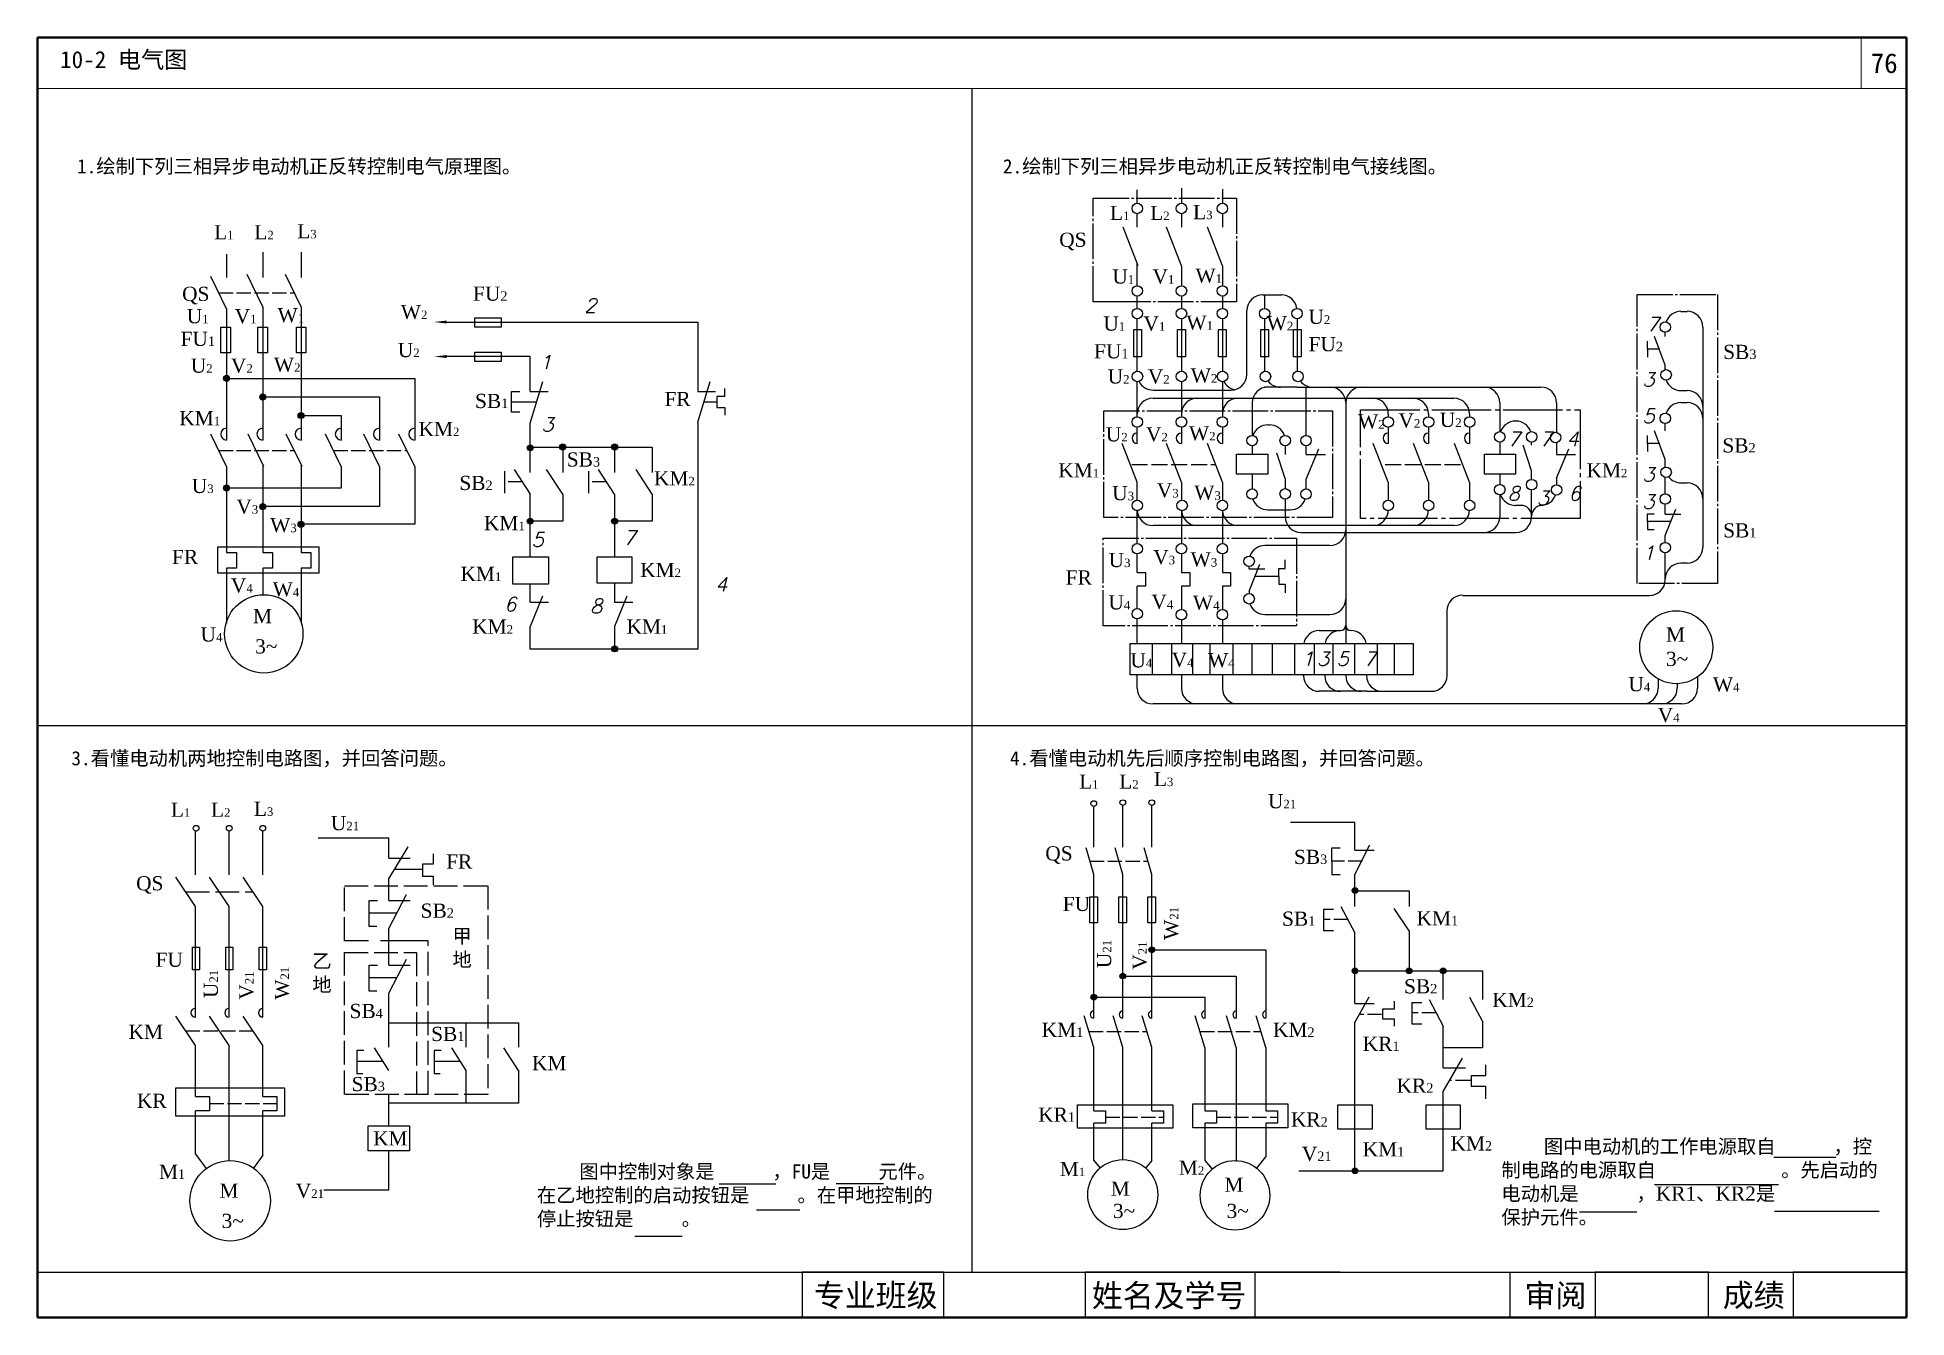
# Model space of a CAD drawing. Header units: millimetres. Extents: x 30 to 360, y 15 to 241.
import ezdxf
from ezdxf.enums import TextEntityAlignment as Align

# ---------------------------------------------------------------- set-up
doc = ezdxf.new("R2010")
doc.units = ezdxf.units.MM
doc.header["$LTSCALE"] = 0.7
for name, pattern in [('ACAD_ISO02W100', [15, 12, -3]), ('点划线', [18, 15, -1, 1, -1]), ('虚线', [5, 4, -1])]:
    doc.linetypes.add(name, pattern=pattern)
doc.layers.get('0').update_dxf_attribs({"lineweight": 25})
for name, color, linetype in [('Layer2', 7, 'ACAD_ISO02W100'), ('Layer3', 7, '点划线'), ('细实线', 7, 'Continuous'), ('虚线', 7, '虚线')]:
    doc.layers.add(name, color=color, linetype=linetype)
for name, color, linetype, lineweight in [('字', 7, 'Continuous', 15), ('粗实线', 7, 'Continuous', 40), ('粗线', 7, 'Continuous', 40), ('细线', 7, 'Continuous', 13)]:
    doc.layers.add(name, color=color, linetype=linetype, lineweight=lineweight)
doc.styles.add('1', font='SIMFANG.TTF')
doc.styles.add('2', font='SimSun.ttf')
doc.styles.add('仿宋', font='SimSun.ttf', dxfattribs={"height": 2.5})
doc.styles.add('字母', font='TIMES.TTF', dxfattribs={"height": 2.5})
doc.styles.add('数字', font='romans.shx', dxfattribs={"oblique": 15, "height": 2.5})

msp = doc.modelspace()

# ---------------------------------------------------------------- hatches: boundary and pattern name
for points in [[(63.93, 180.8, 1), (62.87, 180.8, 1)], [(70.33, 177.52, 1), (69.27, 177.52, 1)], [(77.08, 174.24, 1), (76.02, 174.24, 1)], [(117.53, 168.55, 1), (116.48, 168.55, 1)], [(123.28, 168.69, 1), (122.22, 168.69, 1)], [(132.43, 168.69, 1), (131.37, 168.69, 1)], [(63.93, 161.45, 1), (62.87, 161.45, 1)], [(70.33, 158.16, 1), (69.27, 158.16, 1)], [(77.08, 155.05, 1), (76.02, 155.05, 1)], [(117.53, 155.6, 1), (116.48, 155.6, 1)], [(132.43, 155.6, 1), (131.37, 155.6, 1)], [(132.43, 133.05, 1), (131.37, 133.05, 1)], [(263.11, 90.41, 1), (262.11, 90.41, 1)], [(227.24, 79.91, 1), (226.24, 79.91, 1)], [(263.11, 76.23, 1), (262.11, 76.23, 1)], [(272.66, 76.23, 1), (271.66, 76.23, 1)], [(278.68, 76.23, 1), (277.68, 76.23, 1)], [(222.12, 75.3, 1), (221.12, 75.3, 1)], [(217, 71.55, 1), (216, 71.55, 1)], [(263.11, 40.93, 1), (262.11, 40.93, 1)]]:
    msp.add_hatch(color=256).paths.add_polyline_path(points)

# ---------------------------------------------------------------- linework, layer by layer
for p, q in [((224.18, 211.72), (224.18, 214.11)), ((231.98, 214.38), (231.98, 211.72)), ((239.21, 214.2), (239.21, 211.72)), ((224.18, 207.47), (224.18, 209.87)), ((231.98, 209.87), (231.98, 207.47)), ((239.21, 209.87), (239.21, 207.47)), ((224.32, 200.66), (221.67, 207.47)), ((231.98, 200.66), (229.33, 207.47)), ((239.21, 200.66), (236.56, 207.47)), ((63.4, 202.75), (63.4, 198.6)), ((69.8, 203.1), (69.8, 198.6)), ((76.55, 203.1), (76.55, 198.6)), ((63.4, 193.07), (60.63, 198.78)), ((69.8, 193.42), (67.03, 199.12)), ((76.55, 193.42), (73.78, 199.12)), ((224.18, 197.17), (224.18, 201.01)), ((231.98, 200.66), (231.98, 197.17)), ((239.21, 200.66), (239.21, 197.17)), ((224.18, 193.16), (224.18, 195.32)), ((231.98, 195.32), (231.98, 193.16)), ((239.21, 195.32), (239.21, 193.16)), ((246.3, 195.54), (249.62, 195.54)), ((246.66, 195.54), (246.66, 193.16)), ((63.4, 193.07), (63.4, 169.92)), ((69.8, 193.42), (69.8, 169.92)), ((76.55, 193.42), (76.55, 169.92)), ((243.52, 181.51), (243.52, 192.76)), ((320.16, 192.63), (321.23, 192.63)), ((102.28, 190.75), (146.62, 190.75)), ((146.62, 190.75), (146.62, 178.49)), ((224.18, 182.06), (224.18, 191.31)), ((231.98, 191.31), (231.98, 182.06)), ((239.21, 191.31), (239.21, 182.06)), ((246.66, 191.31), (246.66, 182.04)), ((252.39, 191.31), (252.39, 182.04)), ((317.39, 183.16), (315.51, 188.19)), ((317.39, 188.19), (317.39, 188.93)), ((324.01, 189.86), (324.01, 150.96)), ((314.27, 187.37), (314.27, 187.37)), ((314.27, 185.97), (314.27, 187.37)), ((314.27, 185.97), (314.27, 184.57)), ((316.41, 185.97), (314.27, 185.97)), ((117, 184.66), (102.28, 184.66)), ((117, 178.49), (117, 184.66)), ((317.39, 182.33), (317.39, 183.16)), ((63.4, 180.8), (96.61, 180.8)), ((96.61, 180.8), (96.61, 169.92)), ((113.68, 174.84), (113.68, 178.49)), ((113.68, 178.49), (115.17, 178.49)), ((117, 172.9), (119.22, 180.24)), ((117, 178.49), (120.17, 178.49)), ((146.62, 173.09), (148.78, 180.24)), ((146.62, 178.49), (149.73, 178.49)), ((151.38, 177.65), (151.38, 179.04)), ((224.18, 174.03), (224.18, 180.21)), ((226.96, 178.74), (240.74, 178.74)), ((231.98, 180.21), (231.98, 174.03)), ((239.21, 180.21), (239.21, 174.03)), ((252.39, 179.27), (246.66, 179.27)), ((252.39, 179.27), (295.43, 179.27)), ((253.98, 179.53), (253.98, 179.56)), ((253.98, 170.74), (253.98, 179.27)), ((260.98, 179.29), (260.98, 179.27)), ((320.16, 178.64), (321.23, 178.64)), ((69.8, 177.52), (90.38, 177.52)), ((90.38, 177.52), (90.38, 169.92)), ((113.68, 176.67), (118.14, 176.67)), ((147.7, 176.67), (149.96, 176.67)), ((149.96, 177.65), (151.38, 177.65)), ((149.96, 177.54), (149.96, 175.68)), ((149.96, 175.68), (151.38, 175.68)), ((151.38, 175.68), (151.38, 174.29)), ((226.96, 177.32), (280.07, 177.32)), ((244.45, 176.49), (244.45, 170.74)), ((260.98, 177.32), (260.98, 134.03)), ((288.18, 176.49), (288.18, 171.41)), ((298.21, 176.49), (298.21, 171.27)), ((320.16, 176.52), (321.23, 176.52)), ((76.55, 174.24), (83.64, 174.24)), ((83.64, 174.24), (83.64, 169.92)), ((115.17, 174.84), (113.68, 174.84)), ((117, 164.2), (117, 172.9)), ((146.62, 173.09), (146.62, 133)), ((224.18, 169.31), (224.18, 172.18)), ((231.98, 172.18), (231.98, 169.31)), ((239.21, 172.18), (239.21, 169.31)), ((247.23, 172.6), (247.52, 172.6)), ((268.49, 174.54), (268.49, 174.03)), ((268.49, 172.18), (268.49, 169.31)), ((275.61, 174.54), (275.61, 174.03)), ((275.61, 172.18), (275.61, 169.31)), ((282.85, 174.54), (282.85, 174.03)), ((282.85, 172.18), (282.85, 169.31)), ((291.02, 173.26), (290.95, 173.26)), ((317.39, 171.54), (317.39, 172.82)), ((63.4, 165.25), (60.63, 170.95)), ((69.97, 165.25), (67.21, 170.95)), ((76.72, 165.25), (73.95, 170.95)), ((83.64, 165.25), (80.87, 170.95)), ((90.38, 165.25), (87.62, 170.95)), ((96.61, 165.25), (93.84, 170.95)), ((117, 168.69), (138.54, 168.69)), ((122.75, 168.69), (122.75, 164.2)), ((131.9, 168.69), (131.9, 164.2)), ((138.54, 168.69), (138.54, 164.2)), ((224.18, 162.51), (221.54, 169.31)), ((231.98, 162.51), (229.33, 169.31)), ((239.21, 162.51), (236.56, 169.31)), ((244.45, 168.89), (244.45, 167.41)), ((250.3, 168.89), (250.3, 167.38)), ((253.98, 167.38), (253.98, 168.89)), ((253.98, 163.04), (256.22, 168.38)), ((268.49, 162.51), (265.85, 169.31)), ((275.61, 162.51), (272.96, 169.31)), ((282.85, 162.51), (280.2, 169.31)), ((288.18, 169.55), (288.18, 167.41)), ((293.8, 164.5), (292.29, 169.02)), ((293.8, 169.02), (293.8, 169.55)), ((298.21, 169.45), (298.21, 167.38)), ((298.21, 163.21), (300.37, 168.38)), ((314.27, 169.32), (314.27, 170.72)), ((314.27, 170.72), (314.27, 170.72)), ((316.41, 169.32), (314.27, 169.32)), ((314.27, 169.32), (314.27, 167.92)), ((317.39, 166.51), (315.51, 171.54)), ((63.4, 165.25), (63.4, 150.04)), ((69.8, 165.61), (69.8, 150.04)), ((76.55, 165.61), (76.55, 150.04)), ((83.64, 165.25), (83.64, 161.45)), ((90.38, 165.25), (90.38, 158.16)), ((96.61, 165.25), (96.61, 155.05)), ((250.3, 163.11), (248.81, 167.58)), ((253.98, 167.38), (257.39, 167.38)), ((298.21, 167.38), (301.54, 167.38)), ((317.39, 165.14), (317.39, 166.51)), ((112.47, 164.44), (112.47, 160.53)), ((117.06, 160.39), (114.22, 164.71)), ((122.75, 160.39), (119.91, 164.71)), ((127.31, 164.44), (127.31, 160.53)), ((131.9, 160.39), (129.07, 164.71)), ((138.54, 160.39), (135.71, 164.71)), ((224.18, 159.29), (224.18, 162.51)), ((231.98, 162.51), (231.98, 159.29)), ((239.21, 162.51), (239.21, 159.29)), ((244.45, 163.91), (244.45, 161.31)), ((250.3, 163.11), (250.3, 161.34)), ((253.98, 161.31), (253.98, 163.04)), ((268.49, 162.51), (268.49, 159.29)), ((275.61, 162.51), (275.61, 159.29)), ((282.85, 162.51), (282.85, 159.29)), ((288.18, 163.91), (288.18, 162.09)), ((293.8, 162.96), (293.8, 164.5)), ((298.21, 163.21), (298.21, 162.04)), ((317.39, 160.44), (317.39, 163.32)), ((320.16, 162.37), (321.23, 162.37)), ((83.64, 161.45), (63.4, 161.45)), ((117, 149.32), (117, 160.48)), ((122.75, 160.39), (122.75, 155.6)), ((131.9, 160.39), (131.9, 155.6)), ((138.54, 160.39), (138.54, 155.6)), ((250.3, 159.48), (250.3, 156.37)), ((288.18, 160.23), (288.18, 156.37)), ((293.8, 156.37), (293.8, 161.11)), ((317.39, 156.86), (317.39, 158.59)), ((90.38, 158.16), (69.8, 158.16)), ((122.75, 155.6), (117, 155.6)), ((131.9, 155.64), (131.9, 149.32)), ((138.54, 155.6), (131.9, 155.6)), ((224.18, 151.65), (224.18, 157.44)), ((231.98, 157.45), (231.98, 151.65)), ((239.21, 157.44), (239.21, 151.65)), ((247.23, 157.6), (251.2, 157.6)), ((291.95, 158.38), (290.95, 158.38)), ((314.27, 156.91), (315.43, 156.91)), ((314.27, 156.91), (314.27, 156.91)), ((314.27, 155.51), (314.27, 156.91)), ((314.27, 155.51), (314.27, 154.11)), ((318.36, 155.51), (314.27, 155.51)), ((317.38, 156.86), (320.14, 156.86)), ((317.39, 153.04), (319.23, 157.69)), ((96.61, 155.05), (76.55, 155.05)), ((280.07, 154.83), (226.96, 154.83)), ((253.08, 153.59), (291.02, 153.59)), ((314.27, 154.11), (315.43, 154.11)), ((317.39, 151.86), (317.39, 153.04)), ((63.4, 150.04), (65.13, 150.04)), ((65.13, 150.04), (65.13, 147.28)), ((69.8, 150.04), (71.53, 150.04)), ((71.53, 150.04), (71.53, 147.28)), ((76.55, 150.04), (78.28, 150.04)), ((78.28, 150.04), (78.28, 147.28)), ((224.18, 146.53), (224.18, 149.8)), ((231.98, 149.8), (231.98, 146.53)), ((239.21, 149.8), (239.21, 146.53)), ((258.2, 151.3), (246.7, 151.3)), ((250.3, 147.24), (250.3, 148.75)), ((317.39, 145.28), (317.39, 150.01)), ((63.4, 147.28), (63.4, 137.6)), ((65.13, 147.28), (63.4, 147.28)), ((69.8, 147.28), (69.8, 142.61)), ((71.53, 147.28), (69.8, 147.28)), ((76.55, 147.28), (76.55, 137.6)), ((78.28, 147.28), (76.55, 147.28)), ((224.18, 146.53), (225.65, 146.53)), ((225.65, 146.53), (225.65, 144.15)), ((231.98, 146.53), (233.43, 146.53)), ((233.43, 146.53), (233.43, 144.15)), ((239.21, 146.53), (240.66, 146.53)), ((240.66, 146.53), (240.66, 144.15)), ((243.92, 143.26), (245.8, 148)), ((243.95, 147.17), (243.95, 147.6)), ((243.95, 147.17), (246.7, 147.17)), ((249.15, 145.84), (244.94, 145.83)), ((249.15, 145.84), (249.15, 147.24)), ((249.15, 147.24), (249.15, 147.24)), ((249.15, 147.24), (250.3, 147.24)), ((249.15, 145.84), (249.15, 144.45)), ((321.23, 148.18), (320.16, 148.18)), ((117, 141.3), (117, 144.48)), ((119.16, 142.37), (117, 136.99)), ((131.9, 144.66), (131.9, 141.3)), ((134.06, 142.37), (131.9, 136.99)), ((224.18, 140.19), (224.18, 144.15)), ((225.65, 144.15), (224.18, 144.15)), ((231.98, 144.15), (231.98, 140.02)), ((233.43, 144.15), (231.98, 144.15)), ((239.21, 144.15), (239.21, 140.02)), ((240.66, 144.15), (239.21, 144.15)), ((243.92, 143.26), (243.92, 142.83)), ((249.15, 144.45), (250.3, 144.45)), ((250.3, 144.45), (250.3, 142.94)), ((281.63, 142.5), (314.61, 142.5)), ((117, 141.3), (120.23, 141.3)), ((131.9, 141.3), (135.13, 141.3)), ((246.7, 139.13), (258.2, 139.13)), ((278.86, 128.34), (278.86, 139.73)), ((117, 133), (117, 136.99)), ((131.9, 136.99), (131.9, 133.05)), ((224.18, 134.03), (224.18, 138.34)), ((231.98, 138.17), (231.98, 134.03)), ((239.21, 138.17), (239.21, 134.03)), ((257.27, 136.3), (257.27, 136.28)), ((146.62, 133), (117, 133)), ((226.79, 134.03), (226.79, 128.48)), ((230.23, 134.03), (230.23, 128.48)), ((233.94, 134.03), (233.94, 128.48)), ((236.99, 134.03), (236.99, 128.48)), ((241.03, 134.03), (241.03, 128.48)), ((244.4, 134.03), (244.4, 128.48)), ((247.98, 134.03), (247.98, 128.48)), ((251.95, 134.03), (251.95, 128.48)), ((255.39, 134.03), (255.39, 128.48)), ((258.7, 134.03), (258.7, 128.48)), ((262.54, 134.03), (262.54, 128.48)), ((266.51, 134.03), (266.51, 128.48)), ((269.56, 134.03), (269.56, 128.48)), ((224.18, 126.11), (224.18, 128.48)), ((231.98, 128.48), (231.98, 126.11)), ((239.21, 128.48), (239.21, 126.11)), ((257.27, 128.48), (257.27, 128.34)), ((260.98, 128.48), (260.98, 128.34)), ((264.66, 125.57), (276.08, 125.57)), ((316.11, 127.76), (316.11, 126.11)), ((319.51, 126.9), (319.51, 126.11)), ((323.08, 128.11), (323.08, 126.11)), ((320.31, 123.33), (226.96, 123.33)), ((216.5, 98.02), (216.5, 105.15)), ((221.62, 98.02), (221.62, 105.32)), ((226.74, 98.02), (226.74, 105.49)), ((262.61, 102.38), (251.23, 102.38)), ((262.61, 97.54), (262.61, 102.38)), ((57.9, 93.18), (57.9, 100.9)), ((63.85, 93.18), (63.85, 100.89)), ((69.8, 93.18), (69.8, 100.89)), ((79.59, 99.67), (92.07, 99.67)), ((92.07, 96.08), (92.07, 99.67)), ((92.06, 92.45), (95.43, 98.12)), ((92.06, 96.08), (95.79, 96.08)), ((99.86, 96.88), (99.86, 95.02)), ((216.5, 93.22), (215.13, 97.96)), ((221.62, 93.22), (220.25, 97.96)), ((226.74, 93.22), (225.37, 97.96)), ((258.55, 97.93), (259.99, 97.93)), ((258.55, 95.58), (258.55, 97.93)), ((262.61, 93.22), (265.23, 98.45)), ((262.61, 97.54), (266.01, 97.54)), ((57.9, 87.59), (54.44, 92.77)), ((63.85, 87.59), (60.39, 92.77)), ((69.8, 87.59), (66.34, 92.77)), ((92.07, 88.63), (92.07, 92.46)), ((93.04, 94.14), (98, 94.14)), ((98, 95.02), (98, 92.9)), ((99.86, 95.02), (98, 95.02)), ((98, 92.9), (99.86, 92.9)), ((99.86, 92.9), (99.86, 91.39)), ((216.5, 67.84), (216.5, 93.22)), ((221.62, 67.84), (221.62, 93.22)), ((226.74, 67.84), (226.74, 93.22)), ((258.55, 95.58), (258.55, 93.22)), ((258.55, 93.22), (259.99, 93.22)), ((262.61, 87.6), (262.61, 93.22)), ((92.06, 83.67), (95.17, 89.7)), ((262.61, 90.35), (272.16, 90.35)), ((272.16, 90.35), (272.16, 87.6)), ((57.9, 68.03), (57.9, 87.59)), ((63.85, 68.03), (63.85, 87.59)), ((69.8, 68.03), (69.8, 87.59)), ((88.52, 88.63), (88.52, 84.12)), ((88.61, 88.63), (90.03, 88.63)), ((92.06, 88.63), (95.79, 88.63)), ((257.12, 83.29), (257.12, 87.08)), ((257.12, 87.08), (258.82, 87.08)), ((260.12, 87.6), (262.61, 82.9)), ((272.16, 83.29), (269.55, 87.21)), ((88.52, 84.12), (89.94, 84.12)), ((92.07, 77.2), (92.07, 83.68)), ((258.82, 83.29), (257.12, 83.29)), ((262.61, 70.48), (262.61, 82.9)), ((272.16, 83.29), (272.16, 76.23)), ((226.74, 79.91), (246.89, 79.91)), ((246.89, 79.91), (246.89, 67.84)), ((88.52, 77.2), (88.52, 72.69)), ((88.61, 77.2), (90.03, 77.2)), ((92.06, 72.25), (95.17, 78.27)), ((92.06, 77.2), (95.79, 77.2)), ((262.61, 76.23), (285.12, 76.23)), ((278.18, 71.13), (278.18, 76.27)), ((285.12, 76.23), (285.12, 71.13)), ((88.52, 72.69), (89.94, 72.69)), ((221.62, 75.3), (241.65, 75.3)), ((241.65, 75.3), (241.65, 67.84)), ((92.07, 62.73), (92.07, 72.25)), ((216.5, 71.55), (236.13, 71.55)), ((236.13, 71.55), (236.13, 67.84)), ((262.61, 67.08), (265.1, 71.65)), ((262.61, 70.48), (266.01, 70.48)), ((267.45, 69.43), (267.45, 67.73)), ((269.55, 69.43), (267.45, 69.43)), ((269.55, 70.87), (269.55, 69.43)), ((272.69, 70.61), (274.39, 70.61)), ((272.69, 66.82), (272.69, 70.61)), ((275.69, 71.13), (278.18, 66.42)), ((285.12, 67.34), (282.89, 71.52)), ((57.9, 63.04), (54.44, 68.22)), ((63.85, 63.04), (60.39, 68.22)), ((69.8, 63.04), (66.34, 68.22)), ((92.07, 67.06), (114.91, 67.06)), ((105.71, 62.73), (105.71, 67.05)), ((114.91, 67.06), (114.91, 62.73)), ((216.5, 62.68), (214.78, 68.28)), ((221.62, 62.68), (219.9, 68.28)), ((226.74, 62.68), (225.03, 68.28)), ((236.13, 62.68), (234.41, 68.28)), ((241.65, 62.68), (239.94, 68.28)), ((246.89, 62.68), (245.17, 68.28)), ((262.61, 40.93), (262.61, 67.08)), ((267.45, 67.73), (269.55, 67.73)), ((269.55, 67.73), (269.55, 66.42)), ((274.39, 66.82), (272.69, 66.82)), ((278.18, 59.1), (278.18, 66.43)), ((285.12, 67.34), (285.12, 62.63)), ((57.9, 54.02), (57.9, 63.04)), ((63.85, 42.71), (63.85, 63.04)), ((69.8, 54.02), (69.8, 63.04)), ((86.39, 62.18), (86.39, 58.1)), ((87.63, 62.18), (86.39, 62.18)), ((92.06, 58.65), (89.49, 62.64)), ((101.28, 62.18), (100.04, 62.18)), ((100.04, 62.18), (100.04, 58.1)), ((105.71, 58.65), (103.14, 62.64)), ((114.93, 58.65), (112.36, 62.64)), ((216.5, 51.48), (216.5, 62.68)), ((221.62, 42.89), (221.62, 62.68)), ((226.74, 51.48), (226.74, 62.68)), ((236.13, 62.68), (236.13, 51.48)), ((241.65, 62.68), (241.65, 42.55)), ((246.89, 62.68), (246.89, 51.48)), ((285.12, 62.63), (278.18, 62.63)), ((278.18, 54.91), (281.58, 60.8)), ((285.64, 59.63), (285.64, 57.67)), ((86.39, 58.1), (87.46, 58.1)), ((100.04, 58.1), (101.1, 58.1)), ((105.71, 52.88), (105.71, 58.65)), ((114.91, 58.69), (114.91, 52.87)), ((278.18, 59.1), (282.11, 59.1)), ((283.15, 57.67), (283.15, 55.83)), ((285.64, 57.67), (283.15, 57.67)), ((57.9, 54.02), (60.39, 54.02)), ((60.39, 54.02), (60.39, 51.53)), ((69.8, 54.02), (72.29, 54.02)), ((72.29, 54.02), (72.29, 51.53)), ((92.07, 48.84), (92.07, 54.41)), ((114.91, 52.87), (92.07, 52.87)), ((278.18, 40.89), (278.18, 54.91)), ((283.15, 55.83), (285.64, 55.83)), ((285.64, 55.83), (285.64, 53.61)), ((60.39, 51.53), (57.9, 51.53)), ((57.9, 43.86), (57.9, 51.53)), ((72.29, 51.53), (69.8, 51.53)), ((69.8, 43.66), (69.8, 51.53)), ((216.5, 51.48), (218.55, 51.48)), ((216.5, 51.48), (218.55, 51.48)), ((218.55, 51.48), (218.55, 49.31)), ((226.74, 51.48), (228.78, 51.48)), ((226.74, 51.48), (228.78, 51.48)), ((228.78, 51.48), (228.78, 49.31)), ((236.13, 51.48), (238.16, 51.48)), ((236.13, 51.48), (238.16, 51.48)), ((238.16, 51.48), (238.16, 49.31)), ((246.89, 51.48), (248.92, 51.48)), ((248.92, 51.48), (248.92, 49.31)), ((218.55, 49.31), (216.5, 49.31)), ((218.55, 49.31), (216.5, 49.31)), ((216.5, 42.72), (216.5, 49.31)), ((228.78, 49.31), (226.74, 49.31)), ((228.78, 49.31), (226.74, 49.31)), ((226.74, 42.72), (226.74, 49.31)), ((238.16, 49.31), (236.13, 49.31)), ((236.13, 49.31), (236.13, 42.72)), ((238.16, 49.31), (236.13, 49.31)), ((246.89, 49.31), (246.89, 43.41)), ((248.92, 49.31), (246.89, 49.31)), ((57.9, 43.86), (59.8, 41.3)), ((69.8, 43.66), (68.17, 41.38)), ((92.07, 37.53), (92.07, 44.43)), ((245.26, 41.38), (246.89, 43.41)), ((216.5, 42.72), (217.61, 41.41)), ((226.74, 42.72), (225.63, 41.41)), ((236.13, 42.72), (237.41, 41.23)), ((252.69, 40.89), (278.18, 40.89)), ((80.55, 37.53), (92.07, 37.53))]:
    msp.add_line(p, q)
for points in [[(107.2, 191.51), (111.88, 191.51), (111.88, 189.86), (107.2, 189.86)], [(62.41, 189.85), (64.11, 189.85), (64.11, 185.29), (62.41, 185.29)], [(68.9, 189.85), (70.6, 189.85), (70.6, 185.29), (68.9, 185.29)], [(75.72, 189.85), (77.42, 189.85), (77.42, 185.29), (75.72, 185.29)], [(223.57, 189.43), (224.95, 189.43), (224.95, 184.61), (223.57, 184.61)], [(231.29, 189.43), (232.67, 189.43), (232.67, 184.61), (231.29, 184.61)], [(238.52, 189.43), (239.9, 189.43), (239.9, 184.61), (238.52, 184.61)], [(245.97, 189.43), (247.35, 189.43), (247.35, 184.61), (245.97, 184.61)], [(251.73, 189.43), (253.1, 189.43), (253.1, 184.61), (251.73, 184.61)], [(107.2, 185.41), (111.88, 185.41), (111.88, 183.76), (107.2, 183.76)], [(241.69, 167.41), (247.21, 167.41), (247.21, 163.91), (241.69, 163.91)], [(285.45, 167.41), (290.96, 167.41), (290.96, 163.91), (285.45, 163.91)], [(61.85, 151.08), (79.66, 151.08), (79.66, 146.41), (61.85, 146.41)], [(113.95, 149.32), (120.23, 149.32), (120.23, 144.48), (113.95, 144.48)], [(128.85, 149.32), (134.95, 149.32), (134.95, 144.66), (128.85, 144.66)], [(222.95, 134.03), (272.87, 134.03), (272.87, 128.48), (222.95, 128.48)], [(215.81, 89.26), (217.15, 89.26), (217.15, 84.69), (215.81, 84.69)], [(220.93, 89.26), (222.27, 89.26), (222.27, 84.69), (220.93, 84.69)], [(226.05, 89.26), (227.39, 89.26), (227.39, 84.69), (226.05, 84.69)], [(57.39, 80.4), (58.64, 80.4), (58.64, 76.41), (57.39, 76.41)], [(63.24, 80.4), (64.48, 80.4), (64.48, 76.41), (63.24, 76.41)], [(69.18, 80.4), (70.42, 80.4), (70.42, 76.41), (69.18, 76.41)], [(54.44, 55.56), (73.64, 55.56), (73.64, 50.57), (54.44, 50.57)], [(213.65, 52.59), (230.47, 52.59), (230.47, 48.43), (213.65, 48.43)], [(233.98, 52.73), (250.76, 52.73), (250.76, 48.52), (233.98, 48.52)], [(259.6, 52.57), (265.62, 52.57), (265.62, 48.25), (259.6, 48.25)], [(275.17, 52.57), (281.19, 52.57), (281.19, 48.25), (275.17, 48.25)], [(88.42, 48.84), (95.71, 48.84), (95.71, 44.43), (88.42, 44.43)]]:
    msp.add_lwpolyline(points, close=True)
for points in [[(100.02, 190.75, 0, 0.528, 0), (102.28, 190.75, 0.528, 0.528, 0)], [(100.02, 184.66, 0, 0.528, 0), (102.28, 184.66, 0.528, 0.528, 0)]]:
    msp.add_lwpolyline(points, format="xyseb")
for points in [[(256.31, 136.28), (260.05, 136.28)], [(253.54, 128.34), (253.54, 128.48)], [(264.66, 125.57), (256.31, 125.57)], [(264.66, 128.48), (264.66, 128.34)]]:
    msp.add_lwpolyline(points)
for centre, radius in [((224.18, 210.8), 0.926), ((231.98, 210.8), 0.926), ((239.21, 210.8), 0.926), ((224.18, 196.24), 0.926), ((231.98, 196.24), 0.926), ((239.21, 196.24), 0.926), ((224.18, 192.24), 0.926), ((231.98, 192.24), 0.926), ((239.21, 192.24), 0.926), ((246.66, 192.24), 0.926), ((252.39, 192.24), 0.926), ((317.39, 189.86), 0.926), ((224.21, 181.14), 0.926), ((231.98, 181.14), 0.926), ((239.23, 181.14), 0.926), ((246.81, 181.14), 0.926), ((252.55, 181.14), 0.926), ((317.54, 181.42), 0.926), ((63.4, 180.8), 0.528), ((69.8, 177.52), 0.528), ((76.55, 174.24), 0.528), ((224.18, 173.11), 0.926), ((231.98, 173.11), 0.926), ((239.21, 173.11), 0.926), ((268.49, 173.11), 0.926), ((275.61, 173.11), 0.926), ((282.85, 173.11), 0.926), ((317.39, 173.75), 0.926), ((117, 168.55), 0.528), ((122.75, 168.69), 0.528), ((131.9, 168.69), 0.528), ((244.45, 169.82), 0.926), ((250.3, 169.82), 0.926), ((253.98, 169.82), 0.926), ((288.18, 170.48), 0.926), ((293.8, 170.48), 0.926), ((298.03, 170.36), 0.926), ((317.54, 164.23), 0.926), ((63.4, 161.45), 0.528), ((288.18, 161.16), 0.926), ((293.8, 162.04), 0.926), ((298.21, 161.11), 0.926), ((69.8, 158.16), 0.528), ((224.18, 158.37), 0.926), ((232.09, 158.37), 0.926), ((239.21, 158.37), 0.926), ((244.45, 160.38), 0.926), ((250.3, 160.41), 0.926), ((253.98, 160.38), 0.926), ((268.49, 158.37), 0.926), ((275.61, 158.37), 0.926), ((282.85, 158.37), 0.926), ((317.39, 159.51), 0.926), ((76.55, 155.05), 0.528), ((117, 155.6), 0.528), ((131.9, 155.6), 0.528), ((317.39, 150.93), 0.926), ((224.18, 150.73), 0.926), ((231.98, 150.73), 0.926), ((239.21, 150.73), 0.926), ((243.92, 148.52), 0.926), ((69.97, 135.7), 6.91), ((243.92, 141.9), 0.926), ((224.18, 139.26), 0.926), ((231.98, 139.09), 0.926), ((239.21, 139.09), 0.926), ((319.33, 133.34), 6.44), ((131.9, 133.05), 0.528), ((216.5, 105.74), 0.5), ((221.62, 105.91), 0.5), ((226.74, 105.91), 0.5), ((58.02, 101.39), 0.5), ((63.86, 101.39), 0.5), ((69.8, 101.39), 0.5), ((262.61, 90.41), 0.5), ((226.74, 79.91), 0.5), ((262.61, 76.23), 0.5), ((272.16, 76.23), 0.5), ((278.18, 76.23), 0.5), ((221.62, 75.3), 0.5), ((216.5, 71.55), 0.5), ((64.04, 35.61), 7.1), ((221.62, 36.71), 6.18), ((241.42, 36.58), 6.14), ((262.61, 40.93), 0.5)]:
    msp.add_circle(centre, radius)
for centre, radius, start, end in [((246.3, 192.76), 2.78, 90, 180), ((249.62, 192.76), 2.78, 8.2842, 90), ((320.16, 189.86), 2.78, 90, 160.8119), ((321.23, 189.86), 2.78, 0, 90), ((240.74, 181.51), 2.78, 270, 0), ((226.96, 181.51), 2.78, 207.0066, 270), ((241.98, 181.51), 2.78, 207.0066, 257.1003), ((247.23, 176.49), 2.78, 90, 180), ((249.44, 182.04), 2.78, 218.2505, 270), ((255.17, 182.04), 2.78, 218.2505, 270), ((258.2, 176.49), 2.78, 0, 90), ((263.76, 176.49), 2.78, 90, 180), ((285.4, 176.49), 2.78, 0, 90), ((295.43, 176.49), 2.78, 0, 90), ((320.16, 181.42), 2.78, 199.471, 270), ((321.23, 175.86), 2.78, 0, 90), ((226.96, 174.54), 2.78, 90, 180), ((234.75, 174.54), 2.78, 90, 180), ((241.98, 174.54), 2.78, 90, 180), ((247.52, 175.37), 2.78, 270, 270), ((265.72, 174.54), 2.78, 0, 90), ((272.83, 174.54), 2.78, 0, 90), ((280.07, 174.54), 2.78, 0, 90), ((320.16, 173.75), 2.78, 90, 160.8119), ((321.23, 173.75), 2.78, 0, 90), ((63.4, 170.96), 1.04, 90, 270), ((69.8, 170.96), 1.04, 90, 270), ((76.55, 170.96), 1.04, 90, 270), ((83.64, 170.96), 1.04, 90, 270), ((90.38, 170.96), 1.04, 90, 270), ((96.61, 170.96), 1.04, 90, 270), ((247.23, 169.82), 2.78, 90, 160.8119), ((247.52, 169.82), 2.78, 19.1881, 90), ((290.95, 170.48), 2.78, 90, 160.8119), ((291.02, 170.48), 2.78, 19.1881, 90), ((224.18, 170.23), 0.926, 90, 270), ((231.98, 170.23), 0.926, 90, 270), ((239.21, 170.23), 0.926, 90, 270), ((268.49, 170.23), 0.926, 90, 270), ((275.61, 170.23), 0.926, 90, 270), ((282.85, 170.23), 0.926, 90, 270), ((320.16, 165.14), 2.78, 218.3763, 270), ((321.23, 159.59), 2.78, 0, 90), ((247.23, 160.38), 2.78, 199.1881, 270), ((251.2, 160.38), 2.78, 270, 340.8119), ((290.95, 161.16), 2.78, 199.1881, 270), ((295.43, 161.16), 2.78, 270, 339.7713), ((226.96, 157.6), 2.78, 180, 270), ((234.75, 157.6), 2.78, 180, 270), ((241.98, 157.6), 2.78, 183.2921, 270), ((253.08, 156.37), 2.78, 180, 270), ((265.72, 157.6), 2.78, 270, 0), ((272.83, 157.6), 2.78, 270, 0), ((280.07, 157.6), 2.78, 270, 0), ((285.4, 156.37), 2.78, 270, 0), ((291.02, 156.37), 2.78, 270, 0), ((291.95, 156.53), 1.85, 0, 90), ((295.65, 156.53), 1.85, 90, 180), ((258.2, 154.07), 2.78, 270, 0), ((246.7, 148.52), 2.78, 90, 160.8119), ((321.23, 150.96), 2.78, 270, 0), ((314.61, 145.28), 2.78, 270, 0), ((320.16, 145.41), 2.78, 90, 180), ((258.2, 141.9), 2.78, 270, 0), ((281.63, 139.73), 2.78, 90, 180), ((246.7, 141.9), 2.78, 199.1881, 270), ((256.31, 133.51), 2.78, 90, 169.0408), ((260.05, 133.51), 2.78, 90, 169.0408), ((260.05, 137.21), 0.926, 270, 0), ((261.91, 137.21), 0.926, 180, 270), ((261.88, 133.51), 2.78, 10.9592, 90), ((226.96, 126.11), 2.78, 180, 270), ((234.75, 126.11), 2.78, 180, 270), ((241.98, 126.11), 2.78, 180, 270), ((256.31, 128.34), 2.78, 180, 270), ((260.05, 128.34), 2.78, 180, 270), ((263.76, 128.34), 2.78, 180, 270), ((267.44, 128.34), 2.78, 180, 270), ((276.08, 128.34), 2.78, 270, 0), ((313.33, 126.11), 2.78, 270, 0), ((316.73, 126.11), 2.78, 270, 0), ((320.31, 126.11), 2.78, 270, 0), ((57.9, 68.81), 0.785, 90.2064, 269.7936), ((63.85, 68.81), 0.785, 90.2064, 269.7936), ((69.8, 68.81), 0.785, 90.2064, 269.7936), ((216.53, 68.49), 0.651, 92.9498, 267.0502), ((221.65, 68.49), 0.651, 92.9498, 267.0502), ((226.78, 68.49), 0.651, 92.9498, 267.0502), ((236.17, 68.49), 0.651, 92.9498, 267.0502), ((241.69, 68.49), 0.651, 92.9498, 267.0502), ((246.92, 68.49), 0.651, 92.9498, 267.0502)]:
    msp.add_arc(centre, radius, start, end)
at = {"layer": 'Layer2', "ltscale": 0.3}
for p, q in [((62.02, 195.93), (75.33, 195.93)), ((62.02, 168.1), (75.34, 168.1)), ((82.26, 168.1), (95.23, 168.1)), ((115.64, 162.55), (112.47, 162.55)), ((130.49, 162.55), (127.31, 162.55)), ((215.81, 95.58), (226.06, 95.58)), ((263.92, 95.58), (258.55, 95.58)), ((261.37, 85.25), (257.12, 85.25)), ((267.32, 68.52), (263.39, 68.52)), ((276.94, 68.78), (272.69, 68.78)), ((56.17, 65.63), (68.07, 65.63)), ((215.64, 65.48), (225.88, 65.48)), ((235.27, 65.48), (246.03, 65.48)), ((60.39, 52.78), (72.29, 52.78)), ((218.55, 50.39), (228.78, 50.39)), ((238.16, 50.39), (248.92, 50.39))]:
    msp.add_line(p, q, dxfattribs=at)
at = {"layer": 'Layer2', "ltscale": 0.5}
for p, q in [((56.17, 90.18), (68.07, 90.18)), ((84.18, 79.45), (96.94, 79.45)), ((96.94, 79.45), (96.94, 54.39)), ((98.98, 54.39), (98.98, 81.49))]:
    msp.add_line(p, q, dxfattribs=at)
at = {"layer": 'Layer2'}
for p, q in [((93.48, 86.42), (88.61, 86.42)), ((98.98, 81.49), (84.2, 81.49)), ((93.48, 74.99), (88.61, 74.99)), ((91, 60.23), (86.48, 60.23)), ((104.65, 60.23), (100.13, 60.23))]:
    msp.add_line(p, q, dxfattribs=at)
at = {"layer": 'Layer2', "ltscale": 0.5}
msp.add_lwpolyline([(84.2, 81.49), (84.2, 91.23), (109.54, 91.23), (109.54, 54.41), (84.2, 54.41), (84.2, 79.45)], dxfattribs=at)
at = {"layer": 'Layer3', "ltscale": 0.6}
for points in [[(216.42, 212.63), (241.69, 212.63), (241.69, 194.3), (216.42, 194.3)], [(312.43, 195.61), (326.6, 195.61), (326.6, 144.6), (312.43, 144.6)], [(218.3, 175.09), (258.63, 175.09), (258.63, 156.23), (218.3, 156.23)], [(218.13, 152.61), (252.28, 152.61), (252.28, 137.1), (218.13, 137.1)]]:
    msp.add_lwpolyline(points, close=True, dxfattribs=at)
at = {"layer": 'Layer3'}
msp.add_lwpolyline([(263.57, 175.26), (302.38, 175.26), (302.38, 156.05), (263.57, 156.05)], close=True, dxfattribs=at)
at = {"layer": '粗实线'}
for p, q in [((30, 241), (30, 15)), ((360, 15), (360, 232)), ((30, 119), (30, 112.5)), ((30, 15), (360, 15))]:
    msp.add_line(p, q, dxfattribs=at)
at = {"layer": '粗线'}
for p in [(30, 241), (360, 15)]:
    msp.add_line(p, (360, 241), dxfattribs=at)
at = {"layer": '细实线'}
for p, q in [((195, 232), (195, 23)), ((220.87, 194.3), (216.42, 194.3)), ((220.52, 156.23), (218.3, 156.23)), ((30, 119.5), (360, 119.5)), ((336.57, 43.31), (347.49, 43.31)), ((150.38, 38.64), (160.36, 38.64)), ((171, 38.66), (179.36, 38.66)), ((315.52, 38.5), (337.36, 38.5)), ((156.93, 34), (164.59, 34)), ((302.24, 33.7), (312.37, 33.7)), ((336.66, 33.79), (355.18, 33.79)), ((135.49, 29.36), (143.85, 29.36)), ((30, 23), (360, 23)), ((190, 23), (165, 23)), ((165, 23), (165, 15)), ((190, 15), (190, 23)), ((260, 23), (215, 23)), ((215, 23), (215, 15)), ((245, 15), (245, 23)), ((290, 15), (290, 23)), ((325, 23), (305, 23)), ((305, 23), (305, 15)), ((325, 15), (325, 23)), ((325, 23), (325, 23)), ((360, 23), (340, 23)), ((340, 23), (340, 15)), ((215, 15), (190, 15)), ((305, 15), (260, 15)), ((305, 15), (290, 15)), ((340, 15), (325, 15))]:
    msp.add_line(p, q, dxfattribs=at)
at = {"layer": '细线'}
for p, q in [((352, 232), (352, 241)), ((360, 232), (30, 232))]:
    msp.add_line(p, q, dxfattribs=at)
at = {"layer": '虚线'}
for p, q in [((223.19, 165.58), (237.97, 165.58)), ((267.94, 165.58), (281.65, 165.58)), ((283.15, 56.88), (279.31, 56.88))]:
    msp.add_line(p, q, dxfattribs=at)

# ---------------------------------------------------------------- texts
at = {"layer": '字', "char_height": 2.5, "attachment_point": 1}
for s, insert, width, style in [('L{\\H0.6x;1}', (219.36, 211.25), 4.9431, '字母'), ('L{\\H0.6x;2}', (226.45, 211.25), 4.9431, '字母'), ('L{\\H0.6x;3}', (234.03, 211.41), 4.9431, '字母'), ('L{\\H0.6x;3}', (75.87, 208.02), 4.9431, '字母'), ('L{\\H0.6x;1}', (61.2, 207.85), 4.9431, '字母'), ('L{\\H0.6x;2}', (68.29, 207.85), 4.9431, '字母'), ('QS', (210.4, 206.53), 4.9431, '字母'), ('U{\\H0.6x;1}', (219.78, 200.03), 4.9431, '字母'), ('V{\\H0.6x;1}', (226.87, 200.03), 4.9431, '字母'), ('W{\\H0.6x;1}', (234.45, 200.19), 4.9431, '字母'), ('QS', (55.55, 196.98), 4.9431, '字母'), ('FU{\\H0.6667x;2}', (106.91, 197.02), 11.2979, '字母'), ('2', (126.55, 194.92), 4.9431, '数字'), ('U{\\H0.6x;1}', (56.37, 193.03), 4.9431, '字母'), ('V{\\H0.6x;1}', (64.83, 193.03), 4.9431, '字母'), ('W{\\H0.6x;1}', (72.41, 193.2), 4.9431, '字母'), ('W{\\H0.6x;2}', (94.16, 193.77), 4.9431, '字母'), ('U{\\H0.6x;1}', (218.19, 191.73), 4.9431, '字母'), ('V{\\H0.6x;1}', (225.27, 191.73), 4.9431, '字母'), ('W{\\H0.6x;1}', (232.85, 191.9), 4.9431, '字母'), ('W{\\H0.6x;2}', (247.03, 191.81), 4.9431, '字母'), ('U{\\H0.6x;2}', (254.39, 192.92), 4.9431, '字母'), ('7', (314.09, 191.63), 4.9431, '数字'), ('FU{\\H0.6667x;1}', (55.27, 189.03), 10.9531, '字母'), ('U{\\H0.6x;2}', (93.63, 187.06), 4.9431, '字母'), ('1', (118.62, 184.93), 4.9431, '数字'), ('FU{\\H0.6667x;1}', (216.55, 186.84), 10.9531, '字母'), ('FU{\\H0.6667x;2}', (254.41, 188.09), 11.2979, '字母'), ('SB{\\H0.6667x;3}', (327.61, 186.73), 10.9531, '字母'), ('U{\\H0.6x;2}', (57.08, 184.31), 4.9431, '字母'), ('V{\\H0.6x;2}', (64.17, 184.31), 4.9431, '字母'), ('W{\\H0.6x;2}', (71.75, 184.47), 4.9431, '字母'), ('U{\\H0.6x;2}', (218.95, 182.39), 4.9431, '字母'), ('V{\\H0.6x;2}', (226.04, 182.39), 4.9431, '字母'), ('W{\\H0.6x;2}', (233.62, 182.56), 4.9431, '字母'), ('3', (313.35, 181.86), 4.9431, '数字'), ('FR{\\H0.5x;}', (140.7, 178.42), 10.9531, '字母'), ('KM{\\H0.6x;1}', (55.04, 175.03), 9.4001, '字母'), ('SB{\\H0.6667x;1\\H0.375x;}', (107.26, 178.07), 10.9531, '字母'), ('5', (313.35, 175.41), 4.9431, '数字'), ('KM{\\H0.6x;2\\H0.8333x;}', (97.29, 173.11), 9.4001, '字母'), ('3', (118.97, 173.91), 4.9431, '数字'), ('U{\\H0.6x;2}', (218.63, 172.18), 4.9431, '字母'), ('V{\\H0.6x;2}', (225.72, 172.18), 4.9431, '字母'), ('W{\\H0.6x;2}', (233.3, 172.35), 4.9431, '字母'), ('W{\\H0.6x;2}', (263.16, 174.45), 4.9431, '字母'), ('V{\\H0.6x;2}', (270.29, 174.62), 4.9431, '字母'), ('U{\\H0.6x;2}', (277.58, 174.73), 4.9431, '字母'), ('7', (289.56, 171.36), 4.9431, '数字'), ('7', (295.2, 171.36), 4.9431, '数字'), ('4', (299.96, 171.36), 4.9431, '数字'), ('SB{\\H0.6667x;2}', (327.47, 170.22), 10.9531, '字母'), ('SB{\\H0.6667x;3\\H0.1875x;}', (123.46, 167.74), 10.9531, '字母'), ('KM{\\H0.6x;1}', (210.25, 165.82), 9.4001, '字母'), ('KM{\\H0.6x;2}', (303.48, 165.82), 9.4001, '字母'), ('3', (313.35, 165.09), 4.9431, '数字'), ('U{\\H0.6x;3}', (57.25, 163.07), 4.9431, '字母'), ('SB{\\H0.6667x;2\\H0.375x;}', (104.5, 163.6), 10.9531, '字母'), ('KM{\\H0.6x;2\\H0.5556x;}', (138.86, 164.42), 9.4001, '字母'), ('U{\\H0.6x;3}', (219.76, 161.79), 4.9431, '字母'), ('V{\\H0.6x;3\\H0.8333x;}', (227.63, 162.29), 4.9431, '字母'), ('W{\\H0.6x;3}', (234.23, 161.89), 4.9431, '字母'), ('8', (289.56, 161.74), 4.9431, '数字'), ('6', (300.3, 161.74), 4.9431, '数字'), ('V{\\H0.6x;3\\H0.8333x;}', (65.13, 159.42), 4.9431, '字母'), ('3', (294.69, 160.94), 4.9431, '数字'), ('3', (313.35, 160.3), 4.9431, '数字'), ('W{\\H0.6x;3}', (71.09, 156.15), 4.9431, '字母'), ('KM{\\H0.6x;1}', (108.83, 156.5), 9.4001, '字母'), ('SB{\\H0.6667x;1}', (327.61, 155.22), 10.9531, '字母'), ('5', (117.24, 153.58), 4.9431, '数字'), ('7', (133.45, 153.93), 4.9431, '数字'), ('FR', (53.76, 150.53), 9.4001, '字母'), ('U{\\H0.6x;3}', (219.12, 149.99), 4.9431, '字母'), ('V{\\H0.6x;3\\H0.8333x;}', (227, 150.49), 4.9431, '字母'), ('W{\\H0.6x;3}', (233.6, 150.09), 4.9431, '字母'), ('1', (313.35, 151.27), 4.9431, '数字'), ('V{\\H0.6x;4}', (64.16, 145.49), 4.9431, '字母'), ('KM{\\H0.6x;1}', (104.69, 147.54), 9.4001, '字母'), ('KM{\\H0.6x;2\\H0.5556x;}', (136.41, 148.23), 9.4001, '字母'), ('4', (149.65, 145.66), 4.9431, '数字'), ('FR', (211.54, 146.91), 9.4001, '字母'), ('W{\\H0.6x;4}', (71.53, 144.82), 4.9431, '字母'), ('6', (112.41, 142.21), 4.9431, '数字'), ('U{\\H0.6x;4}', (219.08, 142.52), 4.9431, '字母'), ('V{\\H0.6x;4}', (226.67, 142.62), 4.9431, '字母'), ('W{\\H0.6x;4}', (234, 142.45), 4.9431, '字母'), ('M', (68.07, 140.08), 9.4001, '字母'), ('8', (127.58, 141.87), 4.9431, '数字'), ('U{\\H0.6x;4}', (58.81, 136.84), 4.9431, '字母'), ('KM{\\H0.6x;2\\H0.2083x;}', (106.76, 138.24), 9.4001, '字母'), ('KM{\\H0.6x;1}', (134, 138.24), 9.4001, '字母'), ('M', (317.52, 136.83), 9.4001, '字母'), ('3~', (68.44, 134.75), 9.4001, '字母'), ('U{\\H0.6x;4}', (222.96, 132.29), 4.9431, '字母'), ('V{\\H0.6x;4}', (230.24, 132.36), 4.9431, '字母'), ('W{\\H0.6x;4}', (236.67, 132.3), 4.9431, '字母'), ('1', (253.18, 132.56), 4.9431, '数字'), ('3', (255.9, 132.56), 4.9431, '数字'), ('5', (259.36, 132.56), 4.9431, '数字'), ('7', (264.12, 132.56), 4.9431, '数字'), ('3~', (317.52, 132.54), 9.4001, '字母'), ('U{\\H0.6x;4}', (310.88, 128.07), 4.9431, '字母'), ('W{\\H0.6x;4}', (325.8, 128.01), 4.9431, '字母'), ('V{\\H0.6x;4}', (316.06, 122.64), 4.9431, '字母'), ('L{\\H0.6x;1}', (213.91, 110.87), 4.9431, '字母'), ('L{\\H0.6x;2}', (220.99, 110.87), 4.9431, '字母'), ('L{\\H0.6x;3}', (227.11, 111.33), 4.9431, '字母'), ('L{\\H0.6x;1}', (53.56, 105.91), 4.9431, '字母'), ('L{\\H0.6x;2}', (60.64, 105.91), 4.9431, '字母'), ('L{\\H0.6x;3}', (68.22, 106.07), 4.9431, '字母'), ('U{\\H0.6x;21}', (247.25, 107.41), 4.9431, '字母'), ('U{\\H0.6x;21}', (81.81, 103.54), 4.9431, '字母'), ('FR', (102.16, 96.77), 10.9531, '字母'), ('QS', (207.94, 98.21), 4.9431, '字母'), ('SB{\\H0.6667x;3}', (251.84, 97.58), 10.9531, '字母'), ('QS', (47.43, 92.93), 4.9431, '字母'), ('FU', (211.02, 89.28), 10.9531, '字母'), ('SB{\\H0.6667x;2\\H0.375x;}', (97.66, 88.09), 10.9531, '字母'), ('SB{\\H0.6667x;1}', (249.73, 86.68), 10.9531, '字母'), ('KM{\\H0.6667x;1}', (273.48, 86.75), 9.4001, '字母'), ('FU', (50.86, 79.43), 10.9531, '字母'), ('SB{\\H0.6667x;2\\H0.3x;}', (271.27, 74.74), 10.9531, '字母'), ('SB{\\H0.6667x;4\\H0.375x;}', (85.11, 70.38), 10.9531, '字母'), ('KM{\\H0.6667x;2}', (286.86, 72.33), 9.4001, '字母'), ('KM', (46.09, 66.7), 9.4001, '字母'), ('SB{\\H0.6667x;1\\H0.375x;}', (99.51, 66.33), 10.9531, '字母'), ('KM{\\H0.6667x;1}', (207.31, 67.05), 9.4001, '字母'), ('KM{\\H0.6667x;2}', (248.14, 67.05), 9.4001, '字母'), ('KR{\\H0.6667x;1}', (263.98, 64.59), 9.4001, '字母'), ('KM', (117.32, 61.17), 9.4001, '字母'), ('SB{\\H0.6667x;3\\H0.375x;}', (85.48, 57.48), 10.9531, '字母'), ('KR{\\H0.6667x;2}', (269.96, 57.2), 9.4001, '字母'), ('KR', (47.57, 54.53), 9.4001, '字母'), ('KR{\\H0.6667x;1}', (206.67, 52.07), 9.4001, '字母'), ('KR{\\H0.6667x;2}', (251.31, 51.22), 9.4001, '字母'), ('KM', (89.27, 47.89), 9.4001, '字母'), ('KM{\\H0.6667x;2}', (279.47, 47), 9.4001, '字母'), ('V{\\H0.6667x;21}', (253.24, 45.15), 4.9431, '字母'), ('KM{\\H0.6667x;1}', (263.98, 45.95), 9.4001, '字母'), ('M{\\H0.6667x;1}', (51.46, 41.98), 9.4001, '字母'), ('M{\\H0.6x;1}', (210.5, 42.48), 9.4001, '字母'), ('M{\\H0.6x;2}', (231.52, 42.71), 9.4001, '字母'), ('M', (239.57, 39.72), 9.4001, '字母'), ('M', (62.16, 38.66), 9.4001, '字母'), ('V{\\H0.6x;21}', (75.61, 38.63), 4.9431, '字母'), ('M', (219.51, 39.02), 9.4001, '字母'), ('3~', (62.53, 33.33), 9.4001, '字母'), ('3~', (219.88, 35.09), 9.4001, '字母'), ('3~', (239.94, 35.09), 9.4001, '字母')]:
    msp.add_mtext(s, dxfattribs=dict(at, insert=insert, width=width, style=style))
at = {"layer": '字', "char_height": 2.5, "attachment_point": 1, "rotation": 90, "style": '字母'}
for s, insert, width in [('W{\\H0.6x;21}', (228.92, 81.68), 9.5767), ('U{\\H0.6x;21}', (217.08, 76.69), 4.9431), ('V{\\H0.6x;21}', (223.35, 76.4), 4.9431), ('U{\\H0.6x;21}', (59.38, 71.41), 4.9431), ('V{\\H0.6x;21}', (65.66, 71.12), 4.9431), ('W{\\H0.6x;21}', (71.93, 71.12), 9.5767)]:
    msp.add_mtext(s, dxfattribs=dict(at, insert=insert, width=width))
at = {"layer": '细实线', "style": '仿宋'}
for s, p in [('1.绘制下列三相异步电动机正反转控制电气原理图。', (37, 217)), ('2.绘制下列三相异步电动机正反转控制电气接线图。', (200.45, 217)), ('3.看懂电动机两地控制电路图，并回答问题。', (36, 112.5)), ('4.看懂电动机先后顺序控制电路图，并回答问题。', (201.7, 112.5))]:
    msp.add_text(s, height=2.5, dxfattribs=at).set_placement(p)
at = {"layer": '细实线', "style": '1'}
for s, p in [('专业班级', (178, 19)), ('姓名及学号', (229.8, 19)), ('审阅', (298, 19)), ('成绩', (333, 19))]:
    msp.add_text(s, height=4, dxfattribs=at).set_placement(p, align=Align.MIDDLE)
at = {"layer": '细实线', "attachment_point": 1}
for s, insert, char_height, width, style in [('{\\fSimHei|b0|i0|c134|p2;10-2 电气图}', (34, 238.58), 3, 69, '2'), ('甲地', (103.27, 83.63), 2.5, 5.905, '仿宋'), ('乙地', (78.54, 79.21), 2.5, 5.905, '仿宋'), ('\\pi7.5,t13.3333;{\\fFangSong_GB2312|b0|i0|c134|p49;图中电动机的工作电源取自      ，控制电路的电源取自             。先启动的电动机是      ，\\fTimes New Roman|b0|i0|c0|p18;KR1\\fFangSong_GB2312|b0|i0|c134|p49;、\\fTimes New Roman|b0|i0|c0|p18;KR2\\fFangSong_GB2312|b0|i0|c134|p49;是          保护元件。}', (288.46, 46.48), 2.5, 68.1595, '仿宋'), ('\\pi7.5;{\\fFangSong_GB2312|b0|i0|c134|p49;图中控制对象是      ，FU是     元件。在乙地控制的启动按钮是     。在甲地控制的停止按钮是     }。', (118.18, 42.05), 2.5, 70.6264, '仿宋')]:
    msp.add_mtext(s, dxfattribs=dict(at, insert=insert, char_height=char_height, width=width, style=style))
at = {"layer": '细线', "insert": (353.66, 238.2), "char_height": 3.5, "width": 6.5773, "attachment_point": 1}
msp.add_mtext('{\\fSimSun|b0|i0|c134|p2;76}', dxfattribs=at)

doc.saveas('drawing.dxf')
